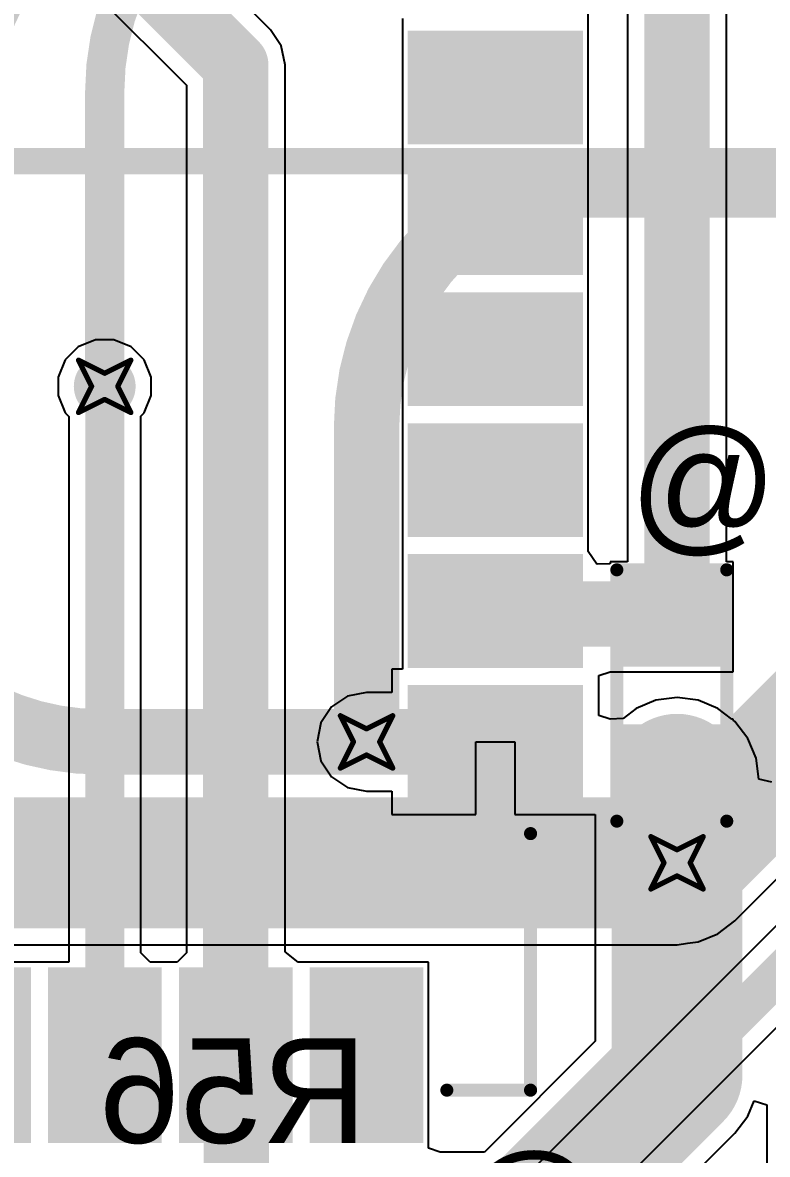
# Model space of a CAD drawing. Header units: millimetres. Extents: x -41 to 155, y -111 to 87.
# Drawn here: x -8.75 to -1.52, y -9.64 to 1.34 of the extents above; entities that cross this region are included whole.
import ezdxf

# ---------------------------------------------------------------- set-up
doc = ezdxf.new("R2010")
doc.units = ezdxf.units.MM
for name, color, linetype in [('BottomLayer', 5, 'Continuous'), ('BottomOverlay', 54, 'Continuous'), ('DrillDrawing', 1, 'Continuous'), ('Mechanical1', 6, 'Continuous'), ('Mechanical2', 216, 'Continuous'), ('TopLayer', 1, 'Continuous'), ('TopOverlay', 2, 'Continuous'), ('TopPaste', 8, 'Continuous'), ('TopSolder', 216, 'Continuous'), ('ViaHoleLayer', 16, 'Continuous')]:
    doc.layers.add(name, color=color, linetype=linetype)
doc.styles.add('Arial', font='', dxfattribs={"height": 0.2})
doc.styles.get('Arial').set_extended_font_data('Arial')

# ---------------------------------------------------------------- blocks, each defined once
blk = doc.blocks.new('38_SMD_M______3')
at = {"layer": 'TopLayer'}
for points in [[(-9.50000513, -4.64000215), (-8.00000559, -4.64000215), (-8.00000559, -5.54000289), (-9.50000513, -5.54000289)], [(-9.499997509999998, -5.90999961), (-7.99999797, -5.90999961), (-7.99999797, -6.810000349999999), (-9.499997509999998, -6.810000349999999)], [(-9.49999497, -7.180002149999999), (-7.999995429999999, -7.180002149999999), (-7.999995429999999, -8.08000289), (-9.49999497, -8.08000289)], [(-6.159999109999999, -9.62999979), (-6.159999109999999, -8.13000025), (-5.25999837, -8.13000025), (-5.25999837, -9.62999979)], [(-4.88999911, -9.629997249999999), (-4.88999911, -8.12999771), (-3.989998369999999, -8.12999771), (-3.989998369999999, -9.629997249999999)], [(-3.62000165, -9.62999979), (-3.62000165, -8.13000025), (-2.72000091, -8.13000025), (-2.72000091, -9.62999979)], [(-2.35000419, -9.629997249999999), (-2.35000419, -8.12999771), (-1.45000345, -8.12999771), (-1.45000345, -9.629997249999999)], [(-1.07999657, -9.63000233), (-1.07999657, -8.13000279), (-0.1799958299999999, -8.13000279), (-0.1799958300000001, -9.63000233)], [(0.1900008899999999, -9.62999979), (0.1900008900000001, -8.13000025), (1.09000163, -8.13000025), (1.09000163, -9.62999979)]]:
    blk.add_hatch(color=1, dxfattribs=at).paths.add_polyline_path(points)
at = {"layer": 'TopPaste'}
for points in [[(-9.50000513, -4.64000215), (-8.00000559, -4.64000215), (-8.00000559, -5.54000289), (-9.50000513, -5.54000289)], [(-9.499997509999998, -5.90999961), (-7.99999797, -5.90999961), (-7.99999797, -6.810000349999999), (-9.499997509999998, -6.810000349999999)], [(-9.49999497, -7.180002149999999), (-7.999995429999999, -7.180002149999999), (-7.999995429999999, -8.08000289), (-9.49999497, -8.08000289)], [(-6.159999109999999, -9.62999979), (-6.159999109999999, -8.13000025), (-5.25999837, -8.13000025), (-5.25999837, -9.62999979)], [(-4.88999911, -9.629997249999999), (-4.88999911, -8.12999771), (-3.989998369999999, -8.12999771), (-3.989998369999999, -9.629997249999999)], [(-3.62000165, -9.62999979), (-3.62000165, -8.13000025), (-2.72000091, -8.13000025), (-2.72000091, -9.62999979)], [(-2.35000419, -9.629997249999999), (-2.35000419, -8.12999771), (-1.45000345, -8.12999771), (-1.45000345, -9.629997249999999)], [(-1.07999657, -9.63000233), (-1.07999657, -8.13000279), (-0.1799958299999999, -8.13000279), (-0.1799958300000001, -9.63000233)], [(0.1900008899999999, -9.62999979), (0.1900008900000001, -8.13000025), (1.09000163, -8.13000025), (1.09000163, -9.62999979)]]:
    blk.add_hatch(color=8, dxfattribs=at).paths.add_polyline_path(points)
at = {"layer": 'TopSolder'}
for points in [[(-9.60159751, -3.26839453), (-7.89839797, -3.26839453), (-7.89839797, -4.371595269999999), (-9.60159751, -4.371595269999999)], [(-9.60160513, -4.53840215), (-7.898405589999999, -4.53840215), (-7.898405589999999, -5.64160289), (-9.60160513, -5.64160289)], [(-9.60159751, -5.808399609999999), (-7.89839797, -5.808399609999999), (-7.89839797, -6.91160035), (-9.60159751, -6.91160035)], [(-9.601594969999999, -7.07840215), (-7.89839543, -7.07840215), (-7.89839543, -8.181602889999999), (-9.601594969999999, -8.181602889999999)], [(-6.26159911, -9.731599789999999), (-6.26159911, -8.02840025), (-5.15839837, -8.02840025), (-5.15839837, -9.731599789999999)], [(-4.991599109999999, -9.73159725), (-4.991599109999999, -8.02839771), (-3.88839837, -8.02839771), (-3.88839837, -9.73159725)], [(-3.72160165, -9.731599789999999), (-3.72160165, -8.02840025), (-2.61840091, -8.02840025), (-2.61840091, -9.731599789999999)], [(-2.45160419, -9.73159725), (-2.45160419, -8.02839771), (-1.34840345, -8.02839771), (-1.34840345, -9.73159725)], [(-1.18159657, -9.73160233), (-1.18159657, -8.02840279), (-0.07839582999999992, -8.02840279), (-0.07839583000000007, -9.73160233)], [(0.08840088999999993, -9.731599789999999), (0.08840089000000007, -8.02840025), (1.19160163, -8.02840025), (1.19160163, -9.731599789999999)]]:
    blk.add_hatch(color=216, dxfattribs=at).paths.add_polyline_path(points)
at = {"layer": 'TopOverlay', "const_width": 0.127}
for points in [[(-9.08919442, -8.40939644), (-9.0891995, -9.222201519999999)], [(-6.599999499999999, -9.222198979999998), (-9.0891995, -9.222201519999999)]]:
    blk.add_lwpolyline(points, dxfattribs=at)
at = {"layer": 'TopOverlay', "const_width": 0.0635}
for points in [[(-9.120944419999999, -8.40939644, 1), (-9.05744442, -8.40939644, 1)], [(-9.120949499999998, -9.222201519999999, 1), (-9.057449499999999, -9.222201519999999, 1)], [(-9.120949499999998, -9.222201519999999, 1), (-9.057449499999999, -9.222201519999999, 1)], [(-6.6317495, -9.222198979999998, 1), (-6.568249499999999, -9.222198979999998, 1)]]:
    blk.add_lwpolyline(points, format="xyb", close=True, dxfattribs=at)
blk = doc.blocks.new('R___0603_22')
at = {"layer": 'TopLayer'}
for points in [[(-0.3809999999999999, 0.4445), (-0.3809999999999999, -0.4445), (-1.143, -0.4445), (-1.143, 0.4445)], [(1.143, 0.4445), (1.143, -0.4445), (0.3809999999999999, -0.4445), (0.3809999999999999, 0.4445)]]:
    blk.add_hatch(color=1, dxfattribs=at).paths.add_polyline_path(points)
at = {"layer": 'TopPaste'}
for points in [[(-0.3809999999999999, 0.4445), (-0.3809999999999999, -0.4445), (-1.143, -0.4445), (-1.143, 0.4445)], [(1.143, 0.4445), (1.143, -0.4445), (0.3809999999999999, -0.4445), (0.3809999999999999, 0.4445)]]:
    blk.add_hatch(color=8, dxfattribs=at).paths.add_polyline_path(points)
at = {"layer": 'TopSolder'}
for points in [[(-0.2794, 0.5460999999999999), (-0.2794, -0.5460999999999999), (-1.2446, -0.5460999999999999), (-1.2446, 0.5460999999999999)], [(1.2446, 0.5460999999999999), (1.2446, -0.5460999999999999), (0.2794, -0.5460999999999999), (0.2794, 0.5460999999999999)]]:
    blk.add_hatch(color=216, dxfattribs=at).paths.add_polyline_path(points)
at = {"layer": 'TopOverlay', "const_width": 0.127}
for points in [[(-1.2192, 0.5333974599999999), (1.2192, 0.5334)], [(-1.2192, -0.5334), (-1.2192, 0.5333974599999999)], [(1.2192, -0.5333974599999999), (1.2192, 0.5334)], [(-1.2192, -0.5334), (1.2192, -0.5333974599999999)]]:
    blk.add_lwpolyline(points, dxfattribs=at)
at = {"layer": 'TopOverlay', "const_width": 0.0635}
for points in [[(-1.25095, 0.5333974599999999, 1), (-1.18745, 0.5333974599999999, 1)], [(-1.25095, 0.5333974599999999, 1), (-1.18745, 0.5333974599999999, 1)], [(1.18745, 0.5334, 1), (1.25095, 0.5334, 1)], [(1.18745, 0.5334, 1), (1.25095, 0.5334, 1)], [(-1.25095, -0.5334, 1), (-1.18745, -0.5334, 1)], [(-1.25095, -0.5334, 1), (-1.18745, -0.5334, 1)], [(1.18745, -0.5333974599999999, 1), (1.25095, -0.5333974599999999, 1)], [(1.18745, -0.5333974599999999, 1), (1.25095, -0.5333974599999999, 1)]]:
    blk.add_lwpolyline(points, format="xyb", close=True, dxfattribs=at)

msp = doc.modelspace()

# ---------------------------------------------------------------- hatches: boundary and pattern name
at = {"layer": 'BottomLayer'}
h = msp.add_hatch(color=5, dxfattribs=at)
edge = h.paths.add_edge_path()
edge.add_arc((-7.9502, -2.1844), 0.2999994, 0, 360)
h = msp.add_hatch(color=5, dxfattribs=at)
edge = h.paths.add_edge_path()
edge.add_arc((-5.40859472, -5.63379874), 0.2999994, 0, 360)
h = msp.add_hatch(color=5, dxfattribs=at)
edge = h.paths.add_edge_path()
edge.add_arc((-2.3946993, -6.8072), 0.2999994, 0, 360)
at = {"layer": 'TopLayer'}
h = msp.add_hatch(color=1, dxfattribs=at)
edge = h.paths.add_edge_path()
edge.add_arc((-7.9502, -2.1844), 0.2999994, 0, 360)
h = msp.add_hatch(color=1, dxfattribs=at)
edge = h.paths.add_edge_path()
edge.add_arc((-5.40859472, -5.63379874), 0.2999994, 0, 360)
h = msp.add_hatch(color=1, dxfattribs=at)
edge = h.paths.add_edge_path()
edge.add_arc((-2.3946993, -6.8072), 0.2999994, 0, 360)
at = {"layer": 'ViaHoleLayer'}
h = msp.add_hatch(color=16, dxfattribs=at)
edge = h.paths.add_edge_path()
edge.add_arc((-7.9502, -2.1844), 0.1499997, 0, 360)
h = msp.add_hatch(color=16, dxfattribs=at)
edge = h.paths.add_edge_path()
edge.add_arc((-5.40859472, -5.63379874), 0.1499997, 0, 360)
h = msp.add_hatch(color=16, dxfattribs=at)
edge = h.paths.add_edge_path()
edge.add_arc((-2.3946993, -6.8072), 0.1499997, 0, 360)

# ---------------------------------------------------------------- linework, layer by layer
at = {"layer": 'BottomLayer'}
for p, q in [((0.75358752, -5.23128494), (-4.23924476, -10.22411722)), ((-1.833118, -7.3687813), (-0.14962886, -5.68528962)), ((-3.64240826, -10.61615352), (1.14562382, -5.828121439999999)), ((-1.99760078, -7.49499136), (-1.833118, -7.3687813)), ((-2.29192328, -7.58786392), (-2.18914726, -7.57433334)), ((-2.18914726, -7.57433334), (-1.99760078, -7.49499136)), ((-11.12517714, -7.6013945), (-2.39471962, -7.6013945)), ((-2.39471962, -7.6013945), (-2.3946993, -7.60139704)), ((-2.3946993, -7.60139704), (-2.29192328, -7.58786392))]:
    msp.add_line(p, q, dxfattribs=at)
for points, const_width in [([(-7.9502, 0.67509644, -0.198912367379658), (-7.206251779999999, 2.47114822)], 0.3809999999999999), ([(-9.207406019999999, 0.4383278, -0.198912367379658), (-8.52047572, 2.09672428)], 0.3809999999999999), ([(-4.66395308, -0.7847152199999999, -0.1987783398952167), (-3.32039214, -0.2286)], 0.635), ([(-5.40859472, -2.58146042, -0.198912367379658), (-4.6646465, -0.78540864)], 0.635), ([(-4.6646465, -0.78540864, -0.0001289296734630832), (-4.66395308, -0.7847152199999999)], 0.635), ([(-7.9864966, -5.63379874, -0.198912367379658), (-9.782548379999998, -4.88985052)], 0.635)]:
    msp.add_lwpolyline(points, format="xyb", dxfattribs=dict(at, const_width=const_width))
for points, const_width in [([(-7.9502, -2.1844), (-7.9502, 0.67509644)], 0.3809999999999999), ([(-3.32039214, -0.2286), (-0.4571999999999999, -0.2286)], 0.635), ([(-5.40859472, -5.63379874), (-5.40859472, -2.58146042)], 0.635), ([(-2.3946993, -6.8072), (-0.7111999999999999, -5.1237007)], 1.27), ([(-7.9864966, -5.63379874), (-5.40859472, -5.63379874)], 0.635), ([(-3.99202656, -10.47133542), (1.00080572, -5.47850314)], 0.3809999999999999), ([(-11.12519746, -6.8072), (-2.3946993, -6.8072)], 1.27)]:
    msp.add_lwpolyline(points, dxfattribs=dict(at, const_width=const_width))
for points, const_width in [([(-8.045449999999999, 0.67509644, 1), (-7.854950000000001, 0.67509644, 1)], 0.1905), ([(-8.045449999999999, 0.67509644, 1), (-7.854950000000001, 0.67509644, 1)], 0.1905), ([(-3.47914214, -0.2286, 1), (-3.16164214, -0.2286, 1)], 0.3175), ([(-3.47914214, -0.2286, 1), (-3.16164214, -0.2286, 1)], 0.3175), ([(-4.823396499999999, -0.78540864, 1), (-4.5058965, -0.78540864, 1)], 0.3175), ([(-4.823396499999999, -0.78540864, 1), (-4.5058965, -0.78540864, 1)], 0.3175), ([(-4.822703079999999, -0.7847152199999999, 1), (-4.50520308, -0.7847152199999999, 1)], 0.3175), ([(-4.822703079999999, -0.7847152199999999, 1), (-4.50520308, -0.7847152199999999, 1)], 0.3175), ([(-8.045449999999999, -2.1844, 1), (-7.854950000000001, -2.1844, 1)], 0.1905), ([(-5.567344719999999, -2.58146042, 1), (-5.24984472, -2.58146042, 1)], 0.3175), ([(-5.567344719999999, -2.58146042, 1), (-5.24984472, -2.58146042, 1)], 0.3175), ([(-8.1452466, -5.63379874, 1), (-7.827746599999999, -5.63379874, 1)], 0.3175), ([(-8.1452466, -5.63379874, 1), (-7.827746599999999, -5.63379874, 1)], 0.3175), ([(-5.567344719999999, -5.63379874, 1), (-5.24984472, -5.63379874, 1)], 0.3175), ([(-5.567344719999999, -5.63379874, 1), (-5.24984472, -5.63379874, 1)], 0.3175), ([(-2.7121993, -6.8072, 1), (-2.0771993, -6.8072, 1)], 0.635), ([(-2.7121993, -6.8072, 1), (-2.0771993, -6.8072, 1)], 0.635)]:
    msp.add_lwpolyline(points, format="xyb", close=True, dxfattribs=dict(at, const_width=const_width))
at = {"layer": 'DrillDrawing', "const_width": 0.0508}
for points in [[(-8.2042, -1.9304), (-7.9502, -2.0574)], [(-8.2042, -1.9304), (-8.0772, -2.1844)], [(-7.9502, -2.0574), (-7.696199999999999, -1.9304)], [(-7.823199999999999, -2.1844), (-7.696199999999999, -1.9304)], [(-8.2042, -2.4384), (-8.0772, -2.1844)], [(-7.823199999999999, -2.1844), (-7.696199999999999, -2.4384)], [(-8.2042, -2.4384), (-7.9502, -2.3114)], [(-7.9502, -2.3114), (-7.696199999999999, -2.4384)], [(-5.66259472, -5.379798739999999), (-5.40859472, -5.50679874)], [(-5.66259472, -5.379798739999999), (-5.53559472, -5.63379874)], [(-5.40859472, -5.50679874), (-5.15459472, -5.379798739999999)], [(-5.28159472, -5.63379874), (-5.15459472, -5.379798739999999)], [(-5.66259472, -5.88779874), (-5.53559472, -5.63379874)], [(-5.28159472, -5.63379874), (-5.15459472, -5.88779874)], [(-5.66259472, -5.88779874), (-5.40859472, -5.76079874)], [(-5.40859472, -5.76079874), (-5.15459472, -5.88779874)], [(-2.6486993, -6.553199999999999), (-2.3946993, -6.6802)], [(-2.6486993, -6.553199999999999), (-2.5216993, -6.8072)], [(-2.3946993, -6.6802), (-2.1406993, -6.553199999999999)], [(-2.2676993, -6.8072), (-2.1406993, -6.553199999999999)], [(-2.6486993, -7.0612), (-2.5216993, -6.8072)], [(-2.2676993, -6.8072), (-2.1406993, -7.0612)], [(-2.6486993, -7.0612), (-2.3946993, -6.9342)], [(-2.3946993, -6.9342), (-2.1406993, -7.0612)]]:
    msp.add_lwpolyline(points, dxfattribs=at)
at = {"layer": 'DrillDrawing', "const_width": 0.0254}
for points in [[(-8.216899999999999, -1.9304, 1), (-8.1915, -1.9304, 1)], [(-8.216899999999999, -1.9304, 1), (-8.1915, -1.9304, 1)], [(-7.708899999999999, -1.9304, 1), (-7.6835, -1.9304, 1)], [(-7.708899999999999, -1.9304, 1), (-7.6835, -1.9304, 1)], [(-7.962899999999999, -2.0574, 1), (-7.9375, -2.0574, 1)], [(-7.962899999999999, -2.0574, 1), (-7.9375, -2.0574, 1)], [(-8.0899, -2.1844, 1), (-8.064499999999999, -2.1844, 1)], [(-8.0899, -2.1844, 1), (-8.064499999999999, -2.1844, 1)], [(-7.8359, -2.1844, 1), (-7.810499999999999, -2.1844, 1)], [(-7.8359, -2.1844, 1), (-7.810499999999999, -2.1844, 1)], [(-7.962899999999999, -2.3114, 1), (-7.9375, -2.3114, 1)], [(-7.962899999999999, -2.3114, 1), (-7.9375, -2.3114, 1)], [(-8.216899999999999, -2.4384, 1), (-8.1915, -2.4384, 1)], [(-8.216899999999999, -2.4384, 1), (-8.1915, -2.4384, 1)], [(-7.708899999999999, -2.4384, 1), (-7.6835, -2.4384, 1)], [(-7.708899999999999, -2.4384, 1), (-7.6835, -2.4384, 1)], [(-5.675294719999999, -5.379798739999999, 1), (-5.64989472, -5.379798739999999, 1)], [(-5.675294719999999, -5.379798739999999, 1), (-5.64989472, -5.379798739999999, 1)], [(-5.16729472, -5.379798739999999, 1), (-5.14189472, -5.379798739999999, 1)], [(-5.16729472, -5.379798739999999, 1), (-5.14189472, -5.379798739999999, 1)], [(-5.42129472, -5.50679874, 1), (-5.39589472, -5.50679874, 1)], [(-5.42129472, -5.50679874, 1), (-5.39589472, -5.50679874, 1)], [(-5.548294719999999, -5.63379874, 1), (-5.52289472, -5.63379874, 1)], [(-5.548294719999999, -5.63379874, 1), (-5.52289472, -5.63379874, 1)], [(-5.29429472, -5.63379874, 1), (-5.26889472, -5.63379874, 1)], [(-5.29429472, -5.63379874, 1), (-5.26889472, -5.63379874, 1)], [(-5.42129472, -5.76079874, 1), (-5.39589472, -5.76079874, 1)], [(-5.42129472, -5.76079874, 1), (-5.39589472, -5.76079874, 1)], [(-5.675294719999999, -5.88779874, 1), (-5.64989472, -5.88779874, 1)], [(-5.675294719999999, -5.88779874, 1), (-5.64989472, -5.88779874, 1)], [(-5.16729472, -5.88779874, 1), (-5.14189472, -5.88779874, 1)], [(-5.16729472, -5.88779874, 1), (-5.14189472, -5.88779874, 1)], [(-2.6613993, -6.553199999999999, 1), (-2.6359993, -6.553199999999999, 1)], [(-2.6613993, -6.553199999999999, 1), (-2.6359993, -6.553199999999999, 1)], [(-2.1533993, -6.553199999999999, 1), (-2.1279993, -6.553199999999999, 1)], [(-2.1533993, -6.553199999999999, 1), (-2.1279993, -6.553199999999999, 1)], [(-2.4073993, -6.6802, 1), (-2.3819993, -6.6802, 1)], [(-2.4073993, -6.6802, 1), (-2.3819993, -6.6802, 1)], [(-2.5343993, -6.8072, 1), (-2.5089993, -6.8072, 1)], [(-2.5343993, -6.8072, 1), (-2.5089993, -6.8072, 1)], [(-2.2803993, -6.8072, 1), (-2.2549993, -6.8072, 1)], [(-2.2803993, -6.8072, 1), (-2.2549993, -6.8072, 1)], [(-2.4073993, -6.9342, 1), (-2.3819993, -6.9342, 1)], [(-2.4073993, -6.9342, 1), (-2.3819993, -6.9342, 1)], [(-2.6613993, -7.0612, 1), (-2.6359993, -7.0612, 1)], [(-2.6613993, -7.0612, 1), (-2.6359993, -7.0612, 1)], [(-2.1533993, -7.0612, 1), (-2.1279993, -7.0612, 1)], [(-2.1533993, -7.0612, 1), (-2.1279993, -7.0612, 1)]]:
    msp.add_lwpolyline(points, format="xyb", close=True, dxfattribs=at)
at = {"layer": 'Mechanical1', "const_width": 0.254}
msp.add_lwpolyline([(-26.73261862, 19.82835506, -3.064050539179198), (-27.01640773999999, -19.42715952)], format="xyb", dxfattribs=at)
msp.add_lwpolyline([(-38.0238, 0), (38.0000002, 0)], dxfattribs=at)
at = {"layer": 'Mechanical2', "const_width": 0.254}
msp.add_lwpolyline([(-27.77328456, 19.43499542, -3.216015777354795), (-28.0670254, -19.00832622)], format="xyb", dxfattribs=at)
at = {"layer": 'TopLayer'}
for p, q in [((-1.91559434, -3.888397099999999), (-1.91559434, 20.54549866)), ((-2.87380426, 20.34704592), (-2.87380426, -3.888397099999999)), ((-6.339817139999999, 1.2738227), (-8.07177456, 3.00577758)), ((-8.60900234, 2.18789504), (-7.157702219999999, 0.7365923799999999)), ((-3.25619618, 1.31860036), (-3.25620126, 1.4456029)), ((-5.0610008, 1.38379962), (-5.06099572, 1.25679708)), ((-3.25619872, 1.25679708), (-3.25619618, 1.31860036)), ((-6.235961619999999, 1.11838994), (-6.339817139999999, 1.2738227)), ((-5.06099572, 1.25679708), (-5.06099572, 0.17560544)), ((-3.25619872, 0.17560544), (-3.25619872, 1.25679708)), ((-6.199492299999999, 0.93504512), (-6.235961619999999, 1.11838994)), ((-6.199492299999999, -7.669870359999999), (-6.199492299999999, 0.93504512)), ((-7.157702219999999, 0.7365923799999999), (-7.157702219999999, -7.681595)), ((-5.06099572, 0.17560544), (-5.06099826, 0.11380216)), ((-5.06099826, 0.11380216), (-5.06099318, -0.01320038)), ((-3.25619364, 0.0486029), (-3.25619872, 0.17560544)), ((-3.25619618, -0.01320038), (-3.25619364, 0.0486029)), ((-5.06099318, -0.01320038), (-5.06099318, -1.09440218)), ((-3.25619618, -1.09440472), (-3.25619618, -0.01320038)), ((-5.06099318, -1.09440218), (-5.0610008, -1.22140472)), ((-3.25619364, -1.1561953), (-3.25619618, -1.09440472)), ((-3.25620126, -1.28319784), (-3.25619364, -1.1561953)), ((-5.0610008, -1.22140472), (-5.06099826, -1.2831953)), ((-5.06099826, -1.2831953), (-5.06099826, -2.36439964)), ((-3.25620126, -2.36439964), (-3.25620126, -1.28319784)), ((-8.04018712, -1.7320006), (-8.20646314, -1.80087524)), ((-7.860212879999999, -1.7320006), (-8.04018712, -1.7320006)), ((-7.693936859999999, -1.80087524), (-7.860212879999999, -1.7320006)), ((-8.20646314, -1.80087524), (-8.333724759999999, -1.92813686)), ((-7.56667524, -1.92813686), (-7.693936859999999, -1.80087524)), ((-8.333724759999999, -1.92813686), (-8.4025994, -2.09441288)), ((-7.497800599999999, -2.09441288), (-7.56667524, -1.92813686)), ((-8.4025994, -2.09441288), (-8.4025994, -2.27438712)), ((-7.497800599999999, -2.27438712), (-7.497800599999999, -2.09441288)), ((-8.4025994, -2.27438712), (-8.333724759999999, -2.44066314)), ((-7.56667524, -2.44066314), (-7.497800599999999, -2.27438712)), ((-5.06099826, -2.36439964), (-5.0610008, -2.42620292)), ((-3.25619618, -2.49140218), (-3.25620126, -2.36439964)), ((-8.333724759999999, -2.44066314), (-8.29901566, -2.47537224)), ((-8.29901566, -2.47537224), (-8.29901566, -7.771406859999999)), ((-7.59977906, -2.47376696), (-7.56667524, -2.44066314)), ((-7.59977906, -7.68160262), (-7.59977906, -2.47376696)), ((-5.0610008, -2.42620292), (-5.06099572, -2.55320546)), ((-3.25619872, -2.55320546), (-3.25619618, -2.49140218)), ((-5.06099572, -2.55320546), (-5.06099572, -3.6343971)), ((-3.25619872, -3.63439964), (-3.25619872, -2.55320546)), ((-5.06099572, -3.6343971), (-5.0610008, -3.76139964)), ((-3.25619618, -3.69620038), (-3.25619872, -3.63439964)), ((-3.25619872, -3.78669042), (-3.25619618, -3.69620038)), ((-5.0610008, -3.76139964), (-5.06099826, -3.82320292)), ((-5.06099826, -3.82320292), (-5.06099826, -4.92979964)), ((-3.17180722, -3.90828276), (-3.25619872, -3.78669042)), ((-3.1693993, -3.91069068), (-3.17180722, -3.90828276)), ((-3.0423993, -3.906443799999999), (-3.1693993, -3.91069068)), ((-2.87380426, -3.888397099999999), (-3.0423993, -3.888397099999999)), ((-3.0423993, -3.888397099999999), (-3.0423993, -3.906443799999999)), ((-1.8485993, -3.888397099999999), (-1.91559434, -3.888397099999999)), ((-1.8485993, -4.955197099999999), (-1.8485993, -3.888397099999999)), ((-5.06099826, -4.92979964), (-5.16259572, -4.92979964)), ((-5.16259572, -4.92979964), (-5.16259572, -5.15469378)), ((-3.15459872, -4.99092982), (-3.0423993, -4.95519964)), ((-3.15459872, -5.376664379999999), (-3.15459872, -4.99092982)), ((-3.0423993, -4.95519964), (-3.03811686, -4.955197099999999)), ((-3.03811686, -4.955197099999999), (-1.8485993, -4.955197099999999)), ((-5.40859472, -5.15469378), (-5.591939539999999, -5.1911631)), ((-5.16259572, -5.15469378), (-5.40859472, -5.15469378)), ((-5.591939539999999, -5.1911631), (-5.747372299999999, -5.295021159999999)), ((-2.60025134, -5.22946376), (-2.79179528, -5.308805739999999)), ((-2.3946993, -5.2024026), (-2.60025134, -5.22946376)), ((-2.18914726, -5.22946376), (-2.3946993, -5.2024026)), ((-1.99760332, -5.308805739999999), (-2.18914726, -5.22946376)), ((-5.747372299999999, -5.295021159999999), (-5.85123036, -5.450453919999999)), ((-3.0423993, -5.41239456), (-3.15459872, -5.376664379999999)), ((-2.79179528, -5.308805739999999), (-2.91814758, -5.405754999999999)), ((-1.86259724, -5.4123971), (-1.99760332, -5.308805739999999)), ((-5.85123036, -5.450453919999999), (-5.88769968, -5.63379874)), ((-2.91814758, -5.405754999999999), (-3.0423993, -5.41239456)), ((-1.8485993, -5.4123971), (-1.86259724, -5.4123971)), ((-1.8485993, -5.42313622), (-1.8485993, -5.4123971)), ((-1.833118, -5.4350158), (-1.8485993, -5.42313622)), ((-1.70690794, -5.59949858), (-1.833118, -5.4350158)), ((-1.62756596, -5.79104506), (-1.70690794, -5.59949858)), ((-5.88769968, -5.63379874), (-5.85123036, -5.81714356)), ((-4.3491023, -6.337797839999999), (-4.3491023, -5.63379874)), ((-4.3491023, -5.63379874), (-3.9681023, -5.63379874)), ((-3.9681023, -5.63379874), (-3.9681023, -6.337797839999999)), ((-5.85123036, -5.81714356), (-5.747372299999999, -5.97257632)), ((-1.6005048, -5.99659456), (-1.62756596, -5.79104506)), ((-5.747372299999999, -5.97257632), (-5.591939539999999, -6.076434379999999)), ((-1.47553934, -6.02455742), (-1.6005048, -5.99659456)), ((-5.591939539999999, -6.076434379999999), (-5.40859472, -6.112903699999999)), ((-5.40859472, -6.112903699999999), (-5.16259572, -6.112903699999999)), ((-5.16259572, -6.112903699999999), (-5.16259572, -6.337797839999999)), ((-5.16259572, -6.337797839999999), (-4.3491023, -6.337797839999999)), ((-3.9681023, -6.337797839999999), (-3.1888938, -6.337797839999999)), ((-3.1888938, -6.337797839999999), (-3.1888938, -6.8072)), ((-3.1888938, -6.8072), (-3.1888938, -8.53887548)), ((-7.509974819999999, -7.771406859999999), (-7.59977906, -7.68160262)), ((-7.157702219999999, -7.681595), (-7.247506459999999, -7.7713967)), ((-6.07248976, -7.7713967), (-6.199492299999999, -7.669870359999999)), ((-8.67799382, -7.77139924), (-8.868984039999999, -7.77139924)), ((-8.616203239999999, -7.7713967), (-8.67799382, -7.77139924)), ((-8.4892007, -7.771406859999999), (-8.616203239999999, -7.7713967)), ((-8.29901566, -7.771406859999999), (-8.4892007, -7.771406859999999)), ((-7.39211374, -7.771404319999999), (-7.509974819999999, -7.771406859999999)), ((-7.28099636, -7.7713967), (-7.39211374, -7.771404319999999)), ((-7.247506459999999, -7.7713967), (-7.28099636, -7.7713967)), ((-6.01099382, -7.77139416), (-6.07248976, -7.7713967)), ((-5.949195619999999, -7.7713967), (-6.01099382, -7.77139416)), ((-4.80619562, -7.7713967), (-5.949195619999999, -7.7713967)), ((-4.80619562, -9.48774328), (-4.80619562, -7.7713967)), ((-3.1888938, -8.53887548), (-4.26476668, -9.61474582)), ((-1.7069054, -9.26493956), (-1.64554154, -9.116786439999998)), ((-1.64554154, -9.116786439999998), (-1.52385776, -9.154886439999999)), ((-1.52385776, -9.154886439999999), (-1.52385776, -10.2108)), ((-1.833118, -9.429422339999999), (-1.7069054, -9.26493956)), ((-3.37421728, -10.97052162), (-1.83312816, -9.42942996)), ((-1.83312816, -9.42942996), (-1.833118, -9.429422339999999)), ((-4.80619308, -9.576191159999999), (-4.80619562, -9.48774328)), ((-4.69516206, -9.61474582), (-4.80619308, -9.576191159999999)), ((-4.26476668, -9.61474582), (-4.69516206, -9.61474582))]:
    msp.add_line(p, q, dxfattribs=at)
for points, const_width in [([(-2.3946993, -4.0682672), (-2.3946993, 20.54549866)], 0.635), ([(-8.410552139999998, 2.667), (-6.678597259999999, 0.93504512)], 0.635), ([(-6.678597259999999, -8.67379774), (-6.678597259999999, 0.93504512)], 0.635), ([(-7.9502, -2.1844), (-7.949397359999999, -2.18520264)], 0.3809999999999999), ([(-7.949397359999999, -8.67300272), (-7.949397359999999, -2.18520264)], 0.3809999999999999), ([(-2.4454993, -4.1190672), (-2.3946993, -4.0682672)], 0.635), ([(-4.15859976, -4.363798739999999), (-4.12960058, -4.39279792)], 0.635), ([(-4.12960058, -4.39279792), (-2.47449848, -4.39279792)], 0.635), ([(-2.47449848, -4.39279792), (-2.4454993, -4.4217971)], 0.635), ([(-5.40859472, -5.63379874), (-4.15859722, -5.63379874)], 0.635), ([(-2.3946993, -6.8072), (-2.3946993, -5.9965971)], 1.27), ([(-2.3946993, -8.867841039999998), (-2.3946993, -6.8072)], 1.27), ([(-3.93579858, -10.40894032), (-2.3946993, -8.867841039999998)], 1.27), ([(-6.678597259999999, -8.67379774), (-6.67235902, -8.68003598)], 0.635), ([(-6.67235902, -10.40894032), (-6.67235902, -8.68003598)], 0.635), ([(-7.949397359999999, -8.67300272), (-7.94859472, -8.67380536)], 0.3809999999999999)]:
    msp.add_lwpolyline(points, dxfattribs=dict(at, const_width=const_width))
for points, const_width in [([(-6.83734726, 0.93504512, 1), (-6.51984726, 0.93504512, 1)], 0.3175), ([(-6.83734726, 0.93504512, 1), (-6.51984726, 0.93504512, 1)], 0.3175), ([(-8.045449999999999, -2.1844, 1), (-7.854950000000001, -2.1844, 1)], 0.1905), ([(-8.044647359999999, -2.18520264, 1), (-7.85414736, -2.18520264, 1)], 0.1905), ([(-8.044647359999999, -2.18520264, 1), (-7.85414736, -2.18520264, 1)], 0.1905), ([(-2.6042493, -4.1190672, 1), (-2.2867493, -4.1190672, 1)], 0.3175), ([(-2.5534493, -4.0682672, 1), (-2.2359493, -4.0682672, 1)], 0.3175), ([(-2.5534493, -4.0682672, 1), (-2.2359493, -4.0682672, 1)], 0.3175), ([(-4.31734976, -4.363798739999999, 1), (-3.99984976, -4.363798739999999, 1)], 0.3175), ([(-4.288350579999999, -4.39279792, 1), (-3.97085058, -4.39279792, 1)], 0.3175), ([(-4.288350579999999, -4.39279792, 1), (-3.97085058, -4.39279792, 1)], 0.3175), ([(-2.63324848, -4.39279792, 1), (-2.31574848, -4.39279792, 1)], 0.3175), ([(-2.63324848, -4.39279792, 1), (-2.31574848, -4.39279792, 1)], 0.3175), ([(-2.6042493, -4.4217971, 1), (-2.2867493, -4.4217971, 1)], 0.3175), ([(-5.567344719999999, -5.63379874, 1), (-5.24984472, -5.63379874, 1)], 0.3175), ([(-4.317347219999999, -5.63379874, 1), (-3.99984722, -5.63379874, 1)], 0.3175), ([(-2.7121993, -5.9965971, 1), (-2.0771993, -5.9965971, 1)], 0.635), ([(-2.7121993, -6.8072, 1), (-2.0771993, -6.8072, 1)], 0.635), ([(-2.7121993, -6.8072, 1), (-2.0771993, -6.8072, 1)], 0.635), ([(-2.7121993, -8.867841039999998, 1), (-2.0771993, -8.867841039999998, 1)], 0.635), ([(-2.7121993, -8.867841039999998, 1), (-2.0771993, -8.867841039999998, 1)], 0.635), ([(-6.83734726, -8.67379774, 1), (-6.51984726, -8.67379774, 1)], 0.3175), ([(-6.83734726, -8.67379774, 1), (-6.51984726, -8.67379774, 1)], 0.3175), ([(-6.83110902, -8.68003598, 1), (-6.51360902, -8.68003598, 1)], 0.3175), ([(-6.83110902, -8.68003598, 1), (-6.51360902, -8.68003598, 1)], 0.3175), ([(-8.044647359999999, -8.67300272, 1), (-7.85414736, -8.67300272, 1)], 0.1905), ([(-8.044647359999999, -8.67300272, 1), (-7.85414736, -8.67300272, 1)], 0.1905), ([(-8.04384472, -8.67380536, 1), (-7.853344719999999, -8.67380536, 1)], 0.1905)]:
    msp.add_lwpolyline(points, format="xyb", close=True, dxfattribs=dict(at, const_width=const_width))

# ---------------------------------------------------------------- block references
for name, p, rotation in [('38_SMD_M______3', (-13.03859724, 0.0762), 90), ('R___0603_22', (-2.4454993, -5.1837971), 270)]:
    msp.add_blockref(name, p, dxfattribs=dict(rotation=rotation))

# ---------------------------------------------------------------- texts
at = {"layer": 'BottomOverlay', "style": 'Arial', "text_generation_flag": 2}
msp.add_text('R56', height=1.016, dxfattribs=at).set_placement((-5.40217106, -9.524834899999998))
at = {"layer": 'TopOverlay', "style": 'Arial'}
for p in [(-2.85812992, -3.62920534), (-4.564156479999999, -10.66510186)]:
    msp.add_text('@', height=1.016, dxfattribs=at).set_placement(p)

doc.saveas('drawing.dxf')
